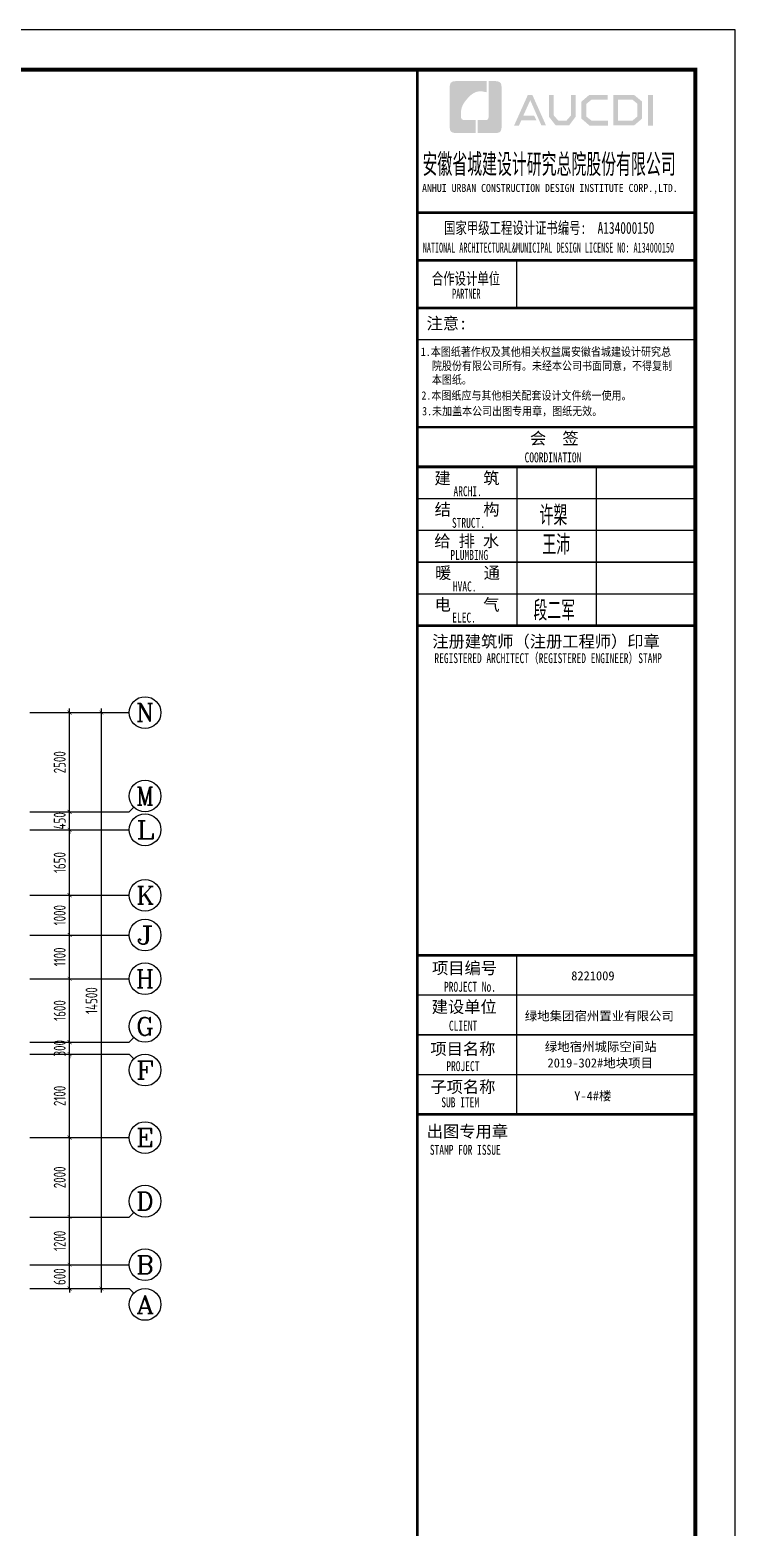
# Model space of a CAD drawing. Extents: x 826826 to 1642106, y -156213 to 399140.
# Drawn here: x 1451350 to 1469108, y 317651 to 355342 of the extents above; entities that cross this region are included whole.
import ezdxf
from ezdxf.enums import TextEntityAlignment as Align

# ---------------------------------------------------------------- set-up
doc = ezdxf.new("R2010")
doc.units = 0
doc.header["$LTSCALE"] = 1000
doc.layers.get('0').update_dxf_attribs({"linetype": 'CONTINUOUS'})
doc.layers.get('DEFPOINTS').update_dxf_attribs({"linetype": 'CONTINUOUS'})
for name, color, linetype in [('-TK', 7, 'CONTINUOUS'), ('A-AXIS', 1, 'CONTINUOUS'), ('AXIS_TEXT', 4, 'CONTINUOUS'), ('PUB_TITLE', 4, 'CONTINUOUS'), ('S-Y一般标注', 3, 'CONTINUOUS'), ('图签文字', 4, 'CONTINUOUS')]:
    doc.layers.add(name, color=color, linetype=linetype)
doc.layers.add('图框', color=9, linetype='CONTINUOUS', lineweight=18)
doc.layers.add('图签', color=147, linetype='CONTINUOUS', lineweight=18)
doc.styles.add('_TCH_AXIS', font='COMPLEX', dxfattribs={"bigfont": 'GBCBIG'})
doc.styles.add('COMPLEX', font='COMPLEX')
doc.styles.add('HT', font='simhei.ttf')
doc.styles.add('TSSD_DIMENSION', font='Tssdeng.shx', dxfattribs={"width": 0.7, "bigfont": 'tssdchn.shx'})
doc.styles.add('宋体', font='', dxfattribs={"height": 50})
doc.styles.add('建筑图签-1', font='simhei.ttf', dxfattribs={"width": 0.7})
doc.styles.add('建筑图签-2', font='TXT.shx', dxfattribs={"width": 0.5, "bigfont": 'HZTXT.shx'})
doc.styles.get('宋体').set_extended_font_data('SimSun')
doc.dimstyles.new('TSSD_100_100$0', dxfattribs={"dimtxt": 300, "dimasz": 80, "dimexe": 100, "dimexo": 250, "dimgap": 100, "dimtad": 1, "dimdec": 0, "dimzin": 0, "dimdsep": 46, "dimtxsty": 'TSSD_DIMENSION', "dimblk": 'ARCHTICK', "dimcen": 0, "dimdle": 100, "dimclrd": 3, "dimclre": 3, "dimclrt": 7, "dimadec": 0, "dimazin": 0, "dimtfac": 1, "dimtdec": 0, "dimtix": 1, "dimtmove": 2, "dimatfit": 3, "dimldrblk": 'ARCHTICK', "dimfxl": 0, "dimtolj": 1, "dimtzin": 0, "dimarcsym": 0})

# ---------------------------------------------------------------- blocks, each defined once
blk = doc.blocks.new('_ArchTick')
at = {"color": 0, "linetype": 'ByBlock', "const_width": 0.15}
blk.add_lwpolyline([(-0.5, -0.5), (0.5, 0.5)], dxfattribs=at)
blk = doc.blocks.new('*D84')
at = {"layer": 'DEFPOINTS', "color": 0}
for p in [(790521, 334882), (791521, 334882), (790521, 334282)]:
    blk.add_point(p, dxfattribs=at)
at = {"layer": 'S-Y一般标注', "color": 0, "lineweight": -2}
for p, q in [((790771, 334882), (791621, 334882)), ((791521, 334882), (791521, 334982)), ((791521, 334282), (791521, 334882)), ((790771, 334282), (791621, 334282)), ((791521, 334282), (791521, 334182))]:
    blk.add_line(p, q, dxfattribs=at)
at = {"layer": 'S-Y一般标注', "color": 0, "lineweight": -2, "xscale": 100, "yscale": 100, "zscale": 100}
for p, rotation in [((791521, 334882), 270), ((791521, 334282), 90)]:
    blk.add_blockref('_ArchTick', p, dxfattribs=dict(at, rotation=rotation))
at = {"layer": 'S-Y一般标注', "color": 7, "insert": (791271, 334582), "char_height": 300, "attachment_point": 5, "rotation": 90, "style": 'TSSD_DIMENSION'}
blk.add_mtext('\\A1;600', dxfattribs=at)
blk = doc.blocks.new('*D85')
at = {"layer": 'DEFPOINTS', "color": 0}
for p in [(790521, 336082), (791521, 336082), (790521, 334882)]:
    blk.add_point(p, dxfattribs=at)
at = {"layer": 'S-Y一般标注', "color": 0, "lineweight": -2}
for p, q in [((790771, 336082), (791621, 336082)), ((791521, 334782), (791521, 336182)), ((790771, 334882), (791621, 334882))]:
    blk.add_line(p, q, dxfattribs=at)
at = {"layer": 'S-Y一般标注', "color": 0, "lineweight": -2, "xscale": 100, "yscale": 100, "zscale": 100}
for p, rotation in [((791521, 336082), 90), ((791521, 334882), 270)]:
    blk.add_blockref('_ArchTick', p, dxfattribs=dict(at, rotation=rotation))
at = {"layer": 'S-Y一般标注', "color": 7, "insert": (791271, 335482), "char_height": 300, "attachment_point": 5, "rotation": 90, "style": 'TSSD_DIMENSION'}
blk.add_mtext('\\A1;1200', dxfattribs=at)
blk = doc.blocks.new('*D86')
at = {"layer": 'DEFPOINTS', "color": 0}
for p in [(790521, 338082), (791521, 338082), (790521, 336082)]:
    blk.add_point(p, dxfattribs=at)
at = {"layer": 'S-Y一般标注', "color": 0, "lineweight": -2}
for p, q in [((791521, 335982), (791521, 338182)), ((790771, 338082), (791621, 338082)), ((790771, 336082), (791621, 336082))]:
    blk.add_line(p, q, dxfattribs=at)
at = {"layer": 'S-Y一般标注', "color": 0, "lineweight": -2, "xscale": 100, "yscale": 100, "zscale": 100}
for p, rotation in [((791521, 338082), 90), ((791521, 336082), 270)]:
    blk.add_blockref('_ArchTick', p, dxfattribs=dict(at, rotation=rotation))
at = {"layer": 'S-Y一般标注', "color": 7, "insert": (791271, 337082), "char_height": 300, "attachment_point": 5, "rotation": 90, "style": 'TSSD_DIMENSION'}
blk.add_mtext('\\A1;2000', dxfattribs=at)
blk = doc.blocks.new('*D87')
at = {"layer": 'DEFPOINTS', "color": 0}
for p in [(790521, 340182), (791521, 340182), (790521, 338082)]:
    blk.add_point(p, dxfattribs=at)
at = {"layer": 'S-Y一般标注', "color": 0, "lineweight": -2}
for p, q in [((790771, 340182), (791621, 340182)), ((791521, 337982), (791521, 340282)), ((790771, 338082), (791621, 338082))]:
    blk.add_line(p, q, dxfattribs=at)
at = {"layer": 'S-Y一般标注', "color": 0, "lineweight": -2, "xscale": 100, "yscale": 100, "zscale": 100}
for p, rotation in [((791521, 340182), 90), ((791521, 338082), 270)]:
    blk.add_blockref('_ArchTick', p, dxfattribs=dict(at, rotation=rotation))
at = {"layer": 'S-Y一般标注', "color": 7, "insert": (791271, 339132), "char_height": 300, "attachment_point": 5, "rotation": 90, "style": 'TSSD_DIMENSION'}
blk.add_mtext('\\A1;2100', dxfattribs=at)
blk = doc.blocks.new('*D88')
at = {"layer": 'DEFPOINTS', "color": 0}
for p in [(790521, 340482), (791521, 340482), (790521, 340182)]:
    blk.add_point(p, dxfattribs=at)
at = {"layer": 'S-Y一般标注', "color": 0, "lineweight": -2}
for p, q in [((790771, 340482), (791621, 340482)), ((791521, 340482), (791521, 340582)), ((791521, 340182), (791521, 340482)), ((790771, 340182), (791621, 340182)), ((791521, 340182), (791521, 340082))]:
    blk.add_line(p, q, dxfattribs=at)
at = {"layer": 'S-Y一般标注', "color": 0, "lineweight": -2, "xscale": 100, "yscale": 100, "zscale": 100}
for p, rotation in [((791521, 340482), 270), ((791521, 340182), 90)]:
    blk.add_blockref('_ArchTick', p, dxfattribs=dict(at, rotation=rotation))
at = {"layer": 'S-Y一般标注', "color": 7, "insert": (791271, 340332), "char_height": 300, "attachment_point": 5, "rotation": 90, "style": 'TSSD_DIMENSION'}
blk.add_mtext('\\A1;300', dxfattribs=at)
blk = doc.blocks.new('*D89')
at = {"layer": 'DEFPOINTS', "color": 0}
for p in [(790521, 342082), (791521, 342082), (790521, 340482)]:
    blk.add_point(p, dxfattribs=at)
at = {"layer": 'S-Y一般标注', "color": 0, "lineweight": -2}
for p, q in [((790771, 342082), (791621, 342082)), ((791521, 340382), (791521, 342182)), ((790771, 340482), (791621, 340482))]:
    blk.add_line(p, q, dxfattribs=at)
at = {"layer": 'S-Y一般标注', "color": 0, "lineweight": -2, "xscale": 100, "yscale": 100, "zscale": 100}
for p, rotation in [((791521, 342082), 90), ((791521, 340482), 270)]:
    blk.add_blockref('_ArchTick', p, dxfattribs=dict(at, rotation=rotation))
at = {"layer": 'S-Y一般标注', "color": 7, "insert": (791271, 341282), "char_height": 300, "attachment_point": 5, "rotation": 90, "style": 'TSSD_DIMENSION'}
blk.add_mtext('\\A1;1600', dxfattribs=at)
blk = doc.blocks.new('*D90')
at = {"layer": 'DEFPOINTS', "color": 0}
for p in [(790521, 343182), (791521, 343182), (790521, 342082)]:
    blk.add_point(p, dxfattribs=at)
at = {"layer": 'S-Y一般标注', "color": 0, "lineweight": -2}
for p, q in [((790771, 343182), (791621, 343182)), ((791521, 341982), (791521, 343282)), ((790771, 342082), (791621, 342082))]:
    blk.add_line(p, q, dxfattribs=at)
at = {"layer": 'S-Y一般标注', "color": 0, "lineweight": -2, "xscale": 100, "yscale": 100, "zscale": 100}
for p, rotation in [((791521, 343182), 90), ((791521, 342082), 270)]:
    blk.add_blockref('_ArchTick', p, dxfattribs=dict(at, rotation=rotation))
at = {"layer": 'S-Y一般标注', "color": 7, "insert": (791271, 342632), "char_height": 300, "attachment_point": 5, "rotation": 90, "style": 'TSSD_DIMENSION'}
blk.add_mtext('\\A1;1100', dxfattribs=at)
blk = doc.blocks.new('*D91')
at = {"layer": 'DEFPOINTS', "color": 0}
for p in [(790521, 344182), (791521, 344182), (790521, 343182)]:
    blk.add_point(p, dxfattribs=at)
at = {"layer": 'S-Y一般标注', "color": 0, "lineweight": -2}
for p, q in [((790771, 344182), (791621, 344182)), ((791521, 343082), (791521, 344282)), ((790771, 343182), (791621, 343182))]:
    blk.add_line(p, q, dxfattribs=at)
at = {"layer": 'S-Y一般标注', "color": 0, "lineweight": -2, "xscale": 100, "yscale": 100, "zscale": 100}
for p, rotation in [((791521, 344182), 90), ((791521, 343182), 270)]:
    blk.add_blockref('_ArchTick', p, dxfattribs=dict(at, rotation=rotation))
at = {"layer": 'S-Y一般标注', "color": 7, "insert": (791271, 343682), "char_height": 300, "attachment_point": 5, "rotation": 90, "style": 'TSSD_DIMENSION'}
blk.add_mtext('\\A1;1000', dxfattribs=at)
blk = doc.blocks.new('*D92')
at = {"layer": 'DEFPOINTS', "color": 0}
for p in [(790521, 345832), (791521, 345832), (790521, 344182)]:
    blk.add_point(p, dxfattribs=at)
at = {"layer": 'S-Y一般标注', "color": 0, "lineweight": -2}
for p, q in [((790771, 345832), (791621, 345832)), ((791521, 344082), (791521, 345932)), ((790771, 344182), (791621, 344182))]:
    blk.add_line(p, q, dxfattribs=at)
at = {"layer": 'S-Y一般标注', "color": 0, "lineweight": -2, "xscale": 100, "yscale": 100, "zscale": 100}
for p, rotation in [((791521, 345832), 90), ((791521, 344182), 270)]:
    blk.add_blockref('_ArchTick', p, dxfattribs=dict(at, rotation=rotation))
at = {"layer": 'S-Y一般标注', "color": 7, "insert": (791271, 345007), "char_height": 300, "attachment_point": 5, "rotation": 90, "style": 'TSSD_DIMENSION'}
blk.add_mtext('\\A1;1650', dxfattribs=at)
blk = doc.blocks.new('*D93')
at = {"layer": 'DEFPOINTS', "color": 0}
for p in [(790521, 346282), (791521, 346282), (790521, 345832)]:
    blk.add_point(p, dxfattribs=at)
at = {"layer": 'S-Y一般标注', "color": 0, "lineweight": -2}
for p, q in [((790771, 346282), (791621, 346282)), ((791521, 346282), (791521, 346382)), ((791521, 345832), (791521, 346282)), ((790771, 345832), (791621, 345832)), ((791521, 345832), (791521, 345732))]:
    blk.add_line(p, q, dxfattribs=at)
at = {"layer": 'S-Y一般标注', "color": 0, "lineweight": -2, "xscale": 100, "yscale": 100, "zscale": 100}
for p, rotation in [((791521, 346282), 270), ((791521, 345832), 90)]:
    blk.add_blockref('_ArchTick', p, dxfattribs=dict(at, rotation=rotation))
at = {"layer": 'S-Y一般标注', "color": 7, "insert": (791271, 346057), "char_height": 300, "attachment_point": 5, "rotation": 90, "style": 'TSSD_DIMENSION'}
blk.add_mtext('\\A1;450', dxfattribs=at)
blk = doc.blocks.new('*D94')
at = {"layer": 'DEFPOINTS', "color": 0}
for p in [(790521, 348782), (791521, 348782), (790521, 346282)]:
    blk.add_point(p, dxfattribs=at)
at = {"layer": 'S-Y一般标注', "color": 0, "lineweight": -2}
for p, q in [((790771, 348782), (791621, 348782)), ((791521, 346182), (791521, 348882)), ((790771, 346282), (791621, 346282))]:
    blk.add_line(p, q, dxfattribs=at)
at = {"layer": 'S-Y一般标注', "color": 0, "lineweight": -2, "xscale": 100, "yscale": 100, "zscale": 100}
for p, rotation in [((791521, 348782), 90), ((791521, 346282), 270)]:
    blk.add_blockref('_ArchTick', p, dxfattribs=dict(at, rotation=rotation))
at = {"layer": 'S-Y一般标注', "color": 7, "insert": (791271, 347532), "char_height": 300, "attachment_point": 5, "rotation": 90, "style": 'TSSD_DIMENSION'}
blk.add_mtext('\\A1;2500', dxfattribs=at)
blk = doc.blocks.new('*D95')
at = {"layer": 'DEFPOINTS', "color": 0}
for p in [(790521, 348782), (792321, 348782), (790521, 334282)]:
    blk.add_point(p, dxfattribs=at)
at = {"layer": 'S-Y一般标注', "color": 0, "lineweight": -2}
for p, q in [((790771, 348782), (792421, 348782)), ((792321, 334182), (792321, 348882)), ((790771, 334282), (792421, 334282))]:
    blk.add_line(p, q, dxfattribs=at)
at = {"layer": 'S-Y一般标注', "color": 0, "lineweight": -2, "xscale": 100, "yscale": 100, "zscale": 100}
for p, rotation in [((792321, 348782), 90), ((792321, 334282), 270)]:
    blk.add_blockref('_ArchTick', p, dxfattribs=dict(at, rotation=rotation))
at = {"layer": 'S-Y一般标注', "color": 7, "insert": (792071, 341532), "char_height": 300, "attachment_point": 5, "rotation": 90, "style": 'TSSD_DIMENSION'}
blk.add_mtext('\\A1;14500', dxfattribs=at)
blk = doc.blocks.new('_AXISO')
blk.add_circle((0, 0), 0.5)
at = {"layer": 'AXIS_TEXT', "style": 'COMPLEX', "width": 1.041667}
blk.add_attdef('A', text='', height=0.56, dxfattribs=at).set_placement((-0.25, -0.28), (0.25, -0.28), align=Align.FIT)
blk = doc.blocks.new('院标1')
h = blk.add_hatch(color=150)
h.dxf.hatch_style = 1
edge = h.paths.add_edge_path()
edge.add_spline(control_points=[(116373, 648379), (116379, 648379), (116382, 648379), (116391, 648379), (116391, 648379), (116391, 648379), (116616, 648379), (116616, 648379), (116616, 648379), (116616, 648379), (116616, 648054), (116616, 648054), (116616, 648054), (116616, 648054), (116108, 648054), (116108, 648054), (116108, 648054), (116028, 648054), (115963, 648111), (115963, 648199), (115963, 648199), (115963, 648199), (115963, 649215), (115963, 649215), (115963, 649215), (115963, 649295), (116018, 649360), (116108, 649360), (116108, 649360), (116108, 649360), (116897, 649360), (116897, 649360), (116897, 649360), (116897, 649360), (116897, 649080), (116897, 649080), (116897, 649080), (116897, 649080), (116566, 649140), (116356, 648859), (116356, 648859), (116245, 648719), (116240, 648545), (116247, 648466), (116247, 648466), (116254, 648386), (116247, 648466), (116247, 648466), (116247, 648466), (116247, 648466), (116258, 648374), (116373, 648379)], knot_values=[0, 0, 0, 0, 0.071429, 0.071429, 0.071429, 0.107143, 0.142857, 0.142857, 0.142857, 0.178571, 0.214286, 0.214286, 0.214286, 0.25, 0.285714, 0.285714, 0.285714, 0.321429, 0.357143, 0.357143, 0.357143, 0.392857, 0.428571, 0.428571, 0.428571, 0.464286, 0.5, 0.5, 0.5, 0.535714, 0.571429, 0.571429, 0.571429, 0.607143, 0.642857, 0.642857, 0.642857, 0.678571, 0.714286, 0.714286, 0.714286, 0.75, 0.785714, 0.785714, 0.785714, 0.821429, 0.857143, 0.857143, 0.857143, 0.928571, 1, 1, 1, 1], degree=3, periodic=0)
h = blk.add_hatch(color=150)
h.dxf.hatch_style = 1
edge = h.paths.add_edge_path()
edge.add_spline(control_points=[(117268, 649215), (117268, 649215), (117268, 648199), (117268, 648199), (117268, 648199), (117268, 648114), (117212, 648054), (117123, 648054), (117123, 648054), (117123, 648054), (116663, 648054), (116663, 648054), (116663, 648054), (116663, 648054), (116663, 648379), (116663, 648379), (116663, 648379), (116663, 648379), (116865, 648379), (116865, 648379), (116865, 648379), (116907, 648379), (116941, 648413), (116941, 648455), (116941, 648455), (116941, 648455), (116941, 649360), (116941, 649360), (116941, 649360), (116941, 649360), (117123, 649360), (117123, 649360), (117123, 649360), (117204, 649360), (117268, 649306), (117268, 649215)], knot_values=[0, 0, 0, 0, 0.1, 0.1, 0.1, 0.15, 0.2, 0.2, 0.2, 0.25, 0.3, 0.3, 0.3, 0.35, 0.4, 0.4, 0.4, 0.45, 0.5, 0.5, 0.5, 0.55, 0.6, 0.6, 0.6, 0.65, 0.7, 0.7, 0.7, 0.75, 0.8, 0.8, 0.8, 0.9, 1, 1, 1, 1], degree=3, periodic=0)
blk = doc.blocks.new('A1')
at = {"layer": 'PUB_TITLE'}
h = blk.add_hatch(color=147, dxfattribs=at)
h.paths.add_polyline_path([(81908, 57758), (82034, 57758), (82034, 56988), (81908, 56988)])
h.paths.add_polyline_path([(81156, 57642), (81156, 57116), (81516, 57116), (81640, 57223), (81640, 57541), (81520, 57642)], flags=16)
h.paths.add_polyline_path([(81038, 57760), (81038, 56998), (81560, 56998), (81759, 57168), (81759, 57596), (81563, 57760)])
h.paths.add_polyline_path([(80895, 57764), (80895, 57648), (80488, 57648), (80355, 57537), (80355, 57218), (80488, 57115), (80897, 57115), (80897, 56993), (80433, 56993), (80231, 57168), (80231, 57596), (80429, 57764)])
h.paths.add_polyline_path([(79412, 57762), (79532, 57762), (79532, 57251), (79646, 57120), (79857, 57120), (79971, 57251), (79971, 57762), (80085, 57762), (80085, 57214), (79921, 56997), (79583, 56997), (79412, 57216)])
h.paths.add_polyline_path([(78880, 57760), (78997, 57760), (79339, 56996), (79223, 56996), (78942, 57630), (78767, 57242), (79038, 57242), (79099, 57127), (78718, 57127), (78659, 56994), (78536, 56994)])
blk.add_lwpolyline([(0, 59400), (0, 0), (84100, 0), (84100, 59400)], close=True)
at = {"const_width": 100}
blk.add_lwpolyline([(2500, 58400), (2500, 1000), (83100, 1000), (83100, 58400)], close=True, dxfattribs=at)
at = {"layer": '图框'}
for p, q in [((76100, 54800), (83100, 54800)), ((76100, 54800), (83100, 54800)), ((76100, 53600), (83100, 53600))]:
    blk.add_line(p, q, dxfattribs=at)
for points, const_width in [([(76100, 1000), (76100, 58400)], 70), ([(76100, 54800), (83100, 54800)], 60), ([(76100, 53600), (83100, 53600)], 60), ([(76100, 53600), (83100, 53600)], 60), ([(78600, 53600), (78600, 52400)], 35), ([(76100, 52400), (83100, 52400)], 60), ([(76100, 52400), (83100, 52400)], 60), ([(76100, 51599), (83100, 51599)], 35), ([(76108, 49400), (83108, 49400)], 60), ([(76108, 48400), (83108, 48400)], 70), ([(76108, 48400), (83108, 48400)], 70), ([(78608, 48400), (78608, 44400)], 35), ([(80608, 48400), (80608, 44400)], 35), ([(76108, 47600), (83108, 47600)], 35), ([(76108, 46800), (83108, 46800)], 35), ([(76108, 46000), (83108, 46000)], 35), ([(76108, 45200), (83108, 45200)], 35), ([(76108, 44400), (83108, 44400)], 70), ([(76100, 36100), (83100, 36100)], 70), ([(76100, 36100), (83100, 36100)], 70), ([(78600, 32100), (78600, 36100)], 35), ([(76100, 35100), (83100, 35100)], 35), ([(76100, 34100), (83100, 34100)], 35), ([(76100, 33100), (83100, 33100)], 35), ([(83100, 32100), (76100, 32100)], 70)]:
    blk.add_lwpolyline(points, dxfattribs=dict(at, const_width=const_width))
blk.add_blockref('院标1', (-39049, -591249))
at = {"layer": 'PUB_TITLE', "style": 'HT', "width": 0.88}
for s, p in [('1.本图纸著作权及其他相关权益属安徽省城建设计研究总', (76186, 51193)), ('院股份有限公司所有。未经本公司书面同意，不得复制', (76465, 50839)), ('本图纸。', (76465, 50489)), (' 2.本图纸应与其他相关配套设计文件统一使用。 ', (76075, 50092)), ('3.未加盖本公司出图专用章，图纸无效。', (76218, 49698))]:
    blk.add_text(s, height=210, dxfattribs=at).set_placement(p)
at = {"layer": '图签', "color": 2, "style": '宋体'}
for s, height, p in [('8221009', 229.3, (79974, 35472)), ('绿地集团宿州置业有限公司', 229.34, (78805, 34462)), ('绿地宿州城际空间站', 229.3, (79310, 33688)), ('2019-302#地块项目', 229.34, (79377, 33279)), ('Y-4#楼', 229.3, (80049, 32448))]:
    blk.add_text(s, height=height, dxfattribs=at).set_placement(p)
at = {"layer": '图签文字', "color": 7, "style": '建筑图签-1'}
for s, height, width, p in [('安徽省城建设计研究总院股份有限公司', 500, 0.55, (76228, 55777)), ('国家甲级工程设计证书编号:  A134000150', 300, 0.7, (76772, 54267)), ('合作设计单位', 300, 0.7, (76465, 52990))]:
    blk.add_text(s, height=height, dxfattribs=dict(at, width=width)).set_placement(p)
at = {"layer": '图签文字', "linetype": 'Continuous', "style": '建筑图签-1', "width": 0.91}
blk.add_text('ANHUI URBAN CONSTRUCTION DESIGN INSTITUTE CORP.,LTD.', height=200, dxfattribs=at).set_placement((76218, 55322))
at = {"layer": '图签文字', "style": '建筑图签-1'}
for s, width, p in [('NATIONAL ARCHITECTURAL&MUNICIPAL DESIGN LICENSE NO: A134000150', 0.6, (76237, 53795)), ('PARTNER', 0.6, (76975, 52634)), ('COORDINATION', 0.7, (78800, 48513)), ('ARCHI.', 0.7, (77009, 47662)), ('STRUCT.', 0.7, (76970, 46865)), ('PLUMBING', 0.7, (76929, 46058)), ('HVAC.', 0.7, (76994, 45265)), ('ELEC.', 0.7, (76978, 44480)), ('REGISTERED ARCHITECT（REGISTERED ENGINEER）STAMP', 0.7, (76529, 43459)), ('PROJECT No.', 0.7, (76770, 35185, -1799)), ('CLIENT', 0.7, (76894, 34206)), ('PROJECT', 0.7, (76829, 33187)), ('SUB ITEM', 0.7, (76702, 32276)), ('STAMP FOR ISSUE', 0.7, (76413, 31081))]:
    blk.add_text(s, height=250, dxfattribs=dict(at, width=width)).set_placement(p)
at = {"layer": '图签文字', "color": 7, "style": '建筑图签-1'}
for s, p in [('注意:', (76331, 51863)), ('会  签', (78935, 48968)), ('建    筑', (76530, 47967)), ('结    构', (76534, 47179)), ('给 排 水', (76525, 46385)), ('暖    通', (76543, 45582)), ('电    气', (76533, 44782)), ('注册建筑师（注册工程师）印章', (76475, 43854)), ('项目编号', (76468, 35632)), ('建设单位', (76460, 34655)), ('项目名称', (76427, 33597)), ('子项名称', (76427, 32640)), ('出图专用章', (76336, 31518))]:
    blk.add_text(s, height=300, dxfattribs=at).set_placement(p)
at = {"layer": '图签文字', "color": 1, "style": '建筑图签-2', "width": 0.7}
for s, p in [('许槊', (79175, 46928)), ('王沛', (79246, 46187)), ('段二军', (79021, 44532))]:
    blk.add_text(s, height=500, dxfattribs=at).set_placement(p)
blk = doc.blocks.new('20210801.08473688')
at = {"layer": 'A-AXIS'}
for p, q in [((54100, 18800), (56600, 18800)), ((54100, 16300), (56600, 16300)), ((56717.2, 16417.2), (56600, 16300)), ((54100, 15850), (56600, 15850)), ((54100, 14200), (56600, 14200)), ((54100, 13200), (56600, 13200)), ((54100, 12100), (56600, 12100)), ((56717.2, 10617.2), (56600, 10500)), ((54100, 10500), (56600, 10500)), ((54100, 10200), (56600, 10200)), ((56717.2, 10082.8), (56600, 10200)), ((54100, 8100), (56600, 8100)), ((54100, 6100), (56600, 6100)), ((56717.2, 6217.2), (56600, 6100)), ((54100, 4900), (56600, 4900)), ((54100, 4300), (56600, 4300)), ((56717.2, 4182.8), (56600, 4300))]:
    blk.add_line(p, q, dxfattribs=at)
ref = blk.add_blockref('_AXISO', (57000, 18800), dxfattribs=dict(at, xscale=800, yscale=800, zscale=800))
ref.add_attrib('A', 'N', dxfattribs={"layer": 'AXIS_TEXT', "height": 452.5, "style": '_TCH_AXIS', "width": 1.105263}).set_placement((56773.7, 18573.7), (57226.3, 18573.7), align=Align.FIT)
ref = blk.add_blockref('_AXISO', (57000, 16700), dxfattribs=dict(at, xscale=800, yscale=800, zscale=800))
ref.add_attrib('A', 'M', dxfattribs={"layer": 'AXIS_TEXT', "height": 452.5, "style": '_TCH_AXIS'}).set_placement((56773.7, 16473.7), (57226.3, 16473.7), align=Align.FIT)
ref = blk.add_blockref('_AXISO', (57000, 15850), dxfattribs=dict(at, xscale=800, yscale=800, zscale=800))
ref.add_attrib('A', 'L', dxfattribs={"layer": 'AXIS_TEXT', "height": 452.5, "style": '_TCH_AXIS', "width": 1.4}).set_placement((56773.7, 15623.7), (57226.3, 15623.7), align=Align.FIT)
ref = blk.add_blockref('_AXISO', (57000, 14200), dxfattribs=dict(at, xscale=800, yscale=800, zscale=800))
ref.add_attrib('A', 'K', dxfattribs={"layer": 'AXIS_TEXT', "height": 452.5, "style": '_TCH_AXIS', "width": 1.105263}).set_placement((56773.7, 13973.7), (57226.3, 13973.7), align=Align.FIT)
ref = blk.add_blockref('_AXISO', (57000, 13200), dxfattribs=dict(at, xscale=800, yscale=800, zscale=800))
ref.add_attrib('A', 'J', dxfattribs={"layer": 'AXIS_TEXT', "height": 452.5, "style": '_TCH_AXIS', "width": 1.909091}).set_placement((56773.7, 12973.7), (57226.3, 12973.7), align=Align.FIT)
ref = blk.add_blockref('_AXISO', (57000, 12100), dxfattribs=dict(at, xscale=800, yscale=800, zscale=800))
ref.add_attrib('A', 'H', dxfattribs={"layer": 'AXIS_TEXT', "height": 452.5, "style": '_TCH_AXIS', "width": 1.05}).set_placement((56773.7, 11873.7), (57226.3, 11873.7), align=Align.FIT)
ref = blk.add_blockref('_AXISO', (57000, 10900), dxfattribs=dict(at, xscale=800, yscale=800, zscale=800))
ref.add_attrib('A', 'G', dxfattribs={"layer": 'AXIS_TEXT', "height": 452.5, "style": '_TCH_AXIS', "width": 1.166667}).set_placement((56773.7, 10673.7), (57226.3, 10673.7), align=Align.FIT)
ref = blk.add_blockref('_AXISO', (57000, 9800), dxfattribs=dict(at, xscale=800, yscale=800, zscale=800))
ref.add_attrib('A', 'F', dxfattribs={"layer": 'AXIS_TEXT', "height": 452.5, "style": '_TCH_AXIS', "width": 1.3125}).set_placement((56773.7, 9573.7), (57226.3, 9573.7), align=Align.FIT)
ref = blk.add_blockref('_AXISO', (57000, 8100), dxfattribs=dict(at, xscale=800, yscale=800, zscale=800))
ref.add_attrib('A', 'E', dxfattribs={"layer": 'AXIS_TEXT', "height": 452.5, "style": '_TCH_AXIS', "width": 1.3125}).set_placement((56773.7, 7873.7), (57226.3, 7873.7), align=Align.FIT)
ref = blk.add_blockref('_AXISO', (57000, 6500), dxfattribs=dict(at, xscale=800, yscale=800, zscale=800))
ref.add_attrib('A', 'D', dxfattribs={"layer": 'AXIS_TEXT', "height": 452.5, "style": '_TCH_AXIS', "width": 1.235294}).set_placement((56773.7, 6273.7), (57226.3, 6273.7), align=Align.FIT)
ref = blk.add_blockref('_AXISO', (57000, 4900), dxfattribs=dict(at, xscale=800, yscale=800, zscale=800))
ref.add_attrib('A', 'B', dxfattribs={"layer": 'AXIS_TEXT', "height": 452.5, "style": '_TCH_AXIS', "width": 1.235294}).set_placement((56773.7, 4673.7), (57226.3, 4673.7), align=Align.FIT)
ref = blk.add_blockref('_AXISO', (57000, 3900), dxfattribs=dict(at, xscale=800, yscale=800, zscale=800))
ref.add_attrib('A', 'A', dxfattribs={"layer": 'AXIS_TEXT', "height": 452.5, "style": '_TCH_AXIS', "width": 1.166667}).set_placement((56773.7, 3673.7), (57226.3, 3673.7), align=Align.FIT)
at = {"layer": 'S-Y一般标注'}
for p1, p2, distance, picture, middle in [((54100, 16300), (54100, 18800), -1000, '*D94', (54850, 17550)), ((54100, 4300), (54100, 18800), -1800, '*D95', (55650, 11550)), ((54100, 15850), (54100, 16300), -1000, '*D93', (54850, 16075)), ((54100, 14200), (54100, 15850), -1000, '*D92', (54850, 15025)), ((54100, 13200), (54100, 14200), -1000, '*D91', (54850, 13700)), ((54100, 12100), (54100, 13200), -1000, '*D90', (54850, 12650)), ((54100, 10500), (54100, 12100), -1000, '*D89', (54850, 11300)), ((54100, 10200), (54100, 10500), -1000, '*D88', (54850, 10350)), ((54100, 8100), (54100, 10200), -1000, '*D87', (54850, 9150)), ((54100, 6100), (54100, 8100), -1000, '*D86', (54850, 7100)), ((54100, 4900), (54100, 6100), -1000, '*D85', (54850, 5500)), ((54100, 4300), (54100, 4900), -1000, '*D84', (54850, 4600))]:
    dim = blk.add_aligned_dim(p1=p1, p2=p2, distance=distance, dimstyle='TSSD_100_100$0', override={"dimasz": 100, "dimclrd": 0, "dimclre": 0}, dxfattribs=at)
    dim.commit()
    dim.dimension.update_dxf_attribs({"geometry": picture, "text_midpoint": middle, "insert": (-736421.3, -329982)})

msp = doc.modelspace()

# ---------------------------------------------------------------- block references
at = {"layer": '-TK'}
msp.add_blockref('A1', (1385008.06, 295942.46), dxfattribs=at)
at = {"layer": 'S-Y一般标注'}
msp.add_blockref('20210801.08473688', (1397250.35, 319355.27), dxfattribs=at)

doc.saveas('drawing.dxf')
